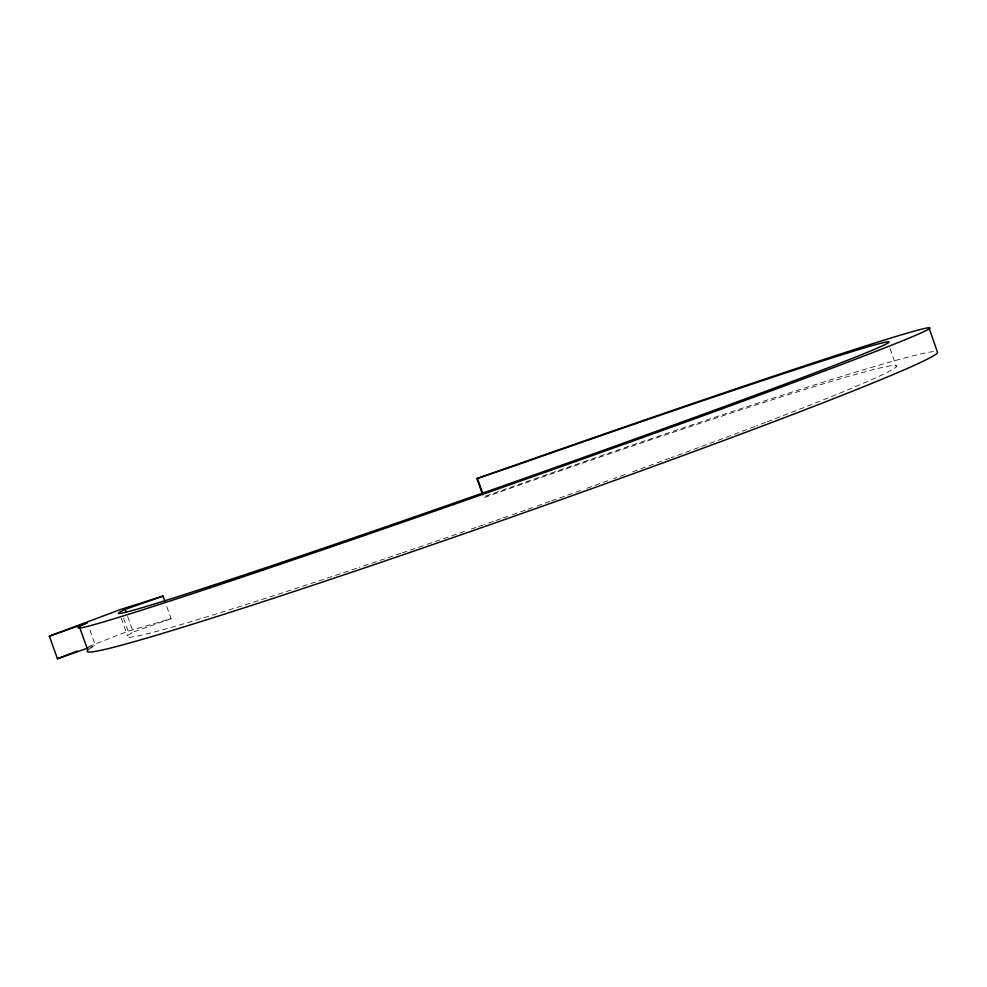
<?xml version="1.0" encoding="UTF-8"?>
<svg xmlns="http://www.w3.org/2000/svg" width="987" height="987" viewBox="0 0 987 987"><rect width="100%" height="100%" fill="white"/><g stroke="black" fill="none" stroke-linecap="round" stroke-linejoin="round"><path stroke-width="0.74" stroke-dasharray="4.93 3.7" d="M88.596 646.621L128.211 631.162L171.096 618.676L166.05 604.55M89.755 647.373L95.369 645.387L89.299 628.435M127.681 616.493L133.245 632.025L171.096 618.676M123.572 618.183L128.211 631.162M121.265 618.17L127.656 636.01M890.064 348.522L896.418 366.88M767.195 421.757A407.767 12.806 -19.4 0 0 873.594 369.557A407.767 12.806 -19.4 0 0 521.691 484.296L484.148 497.534L483.408 496.917L522.604 483.099A450.726 14.225 -19.4 0 1 934.566 351.557M765.678 422.337A407.767 12.806 -19.4 0 1 756.486 425.841M754.932 426.433A407.767 12.806 -19.4 0 1 671.197 457.697M669.766 458.215A407.767 12.806 -19.4 0 1 630.52 472.539M624.907 474.574A407.767 12.806 -19.4 0 1 613.581 478.67M607.869 480.731A407.767 12.806 -19.4 0 1 586.216 488.516M580.393 490.601A407.767 12.806 -19.4 0 1 565.798 495.807M564.33 496.325A407.767 12.806 -19.4 0 1 551.388 500.927M549.944 501.445A407.767 12.806 -19.4 0 1 533.992 507.096M532.536 507.602A407.767 12.806 -19.4 0 1 526.725 509.662M525.269 510.168A407.767 12.806 -19.4 0 1 509.28 515.806M507.824 516.312A407.767 12.806 -19.4 0 1 502.013 518.348M500.569 518.854A407.767 12.806 -19.4 0 1 494.771 520.877M493.327 521.383A407.767 12.806 -19.4 0 1 484.654 524.418M483.211 524.924A407.767 12.806 -19.4 0 1 477.424 526.935M475.981 527.44A407.767 12.806 -19.4 0 1 470.207 529.451M464.433 531.45A407.767 12.806 -19.4 0 1 424.533 545.219M423.127 545.7A407.767 12.806 -19.4 0 1 402.375 552.794M400.895 553.3A407.767 12.806 -19.4 0 1 359.256 567.389M356.48 568.327A407.767 12.806 -19.4 0 1 133.245 632.025M88.46 649.668A450.726 14.225 -19.4 0 1 95.369 645.387"/><path stroke-width="1.48" d="M165.039 601.725L163.015 596.086L120.476 609.522L49.35 636.146L57.468 658.761L77.27 651.038M482.409 494.092L476.943 478.572L516.152 464.754A450.862 8.402 -19.4 0 1 928.014 329.522A450.862 8.402 -19.4 0 1 444.224 507.787A450.862 8.402 -19.4 0 1 87.263 622.785L49.35 636.146M476.943 478.572L515.128 465.63A407.89 7.563 -19.4 0 1 887.523 343.266A407.89 7.563 -19.4 0 1 454.958 502.765A407.89 7.563 -19.4 0 1 125.164 609.423L126.163 612.248M125.164 609.423L163.015 596.086M57.468 658.761L88.349 647.867M79.454 626.844L87.843 650.26A450.726 14.225 -19.4 0 0 496.917 522.271A450.726 14.225 -19.4 0 0 937.65 352.766L929.31 328.609M477.572 478.868L483.137 494.66"/></g></svg>
